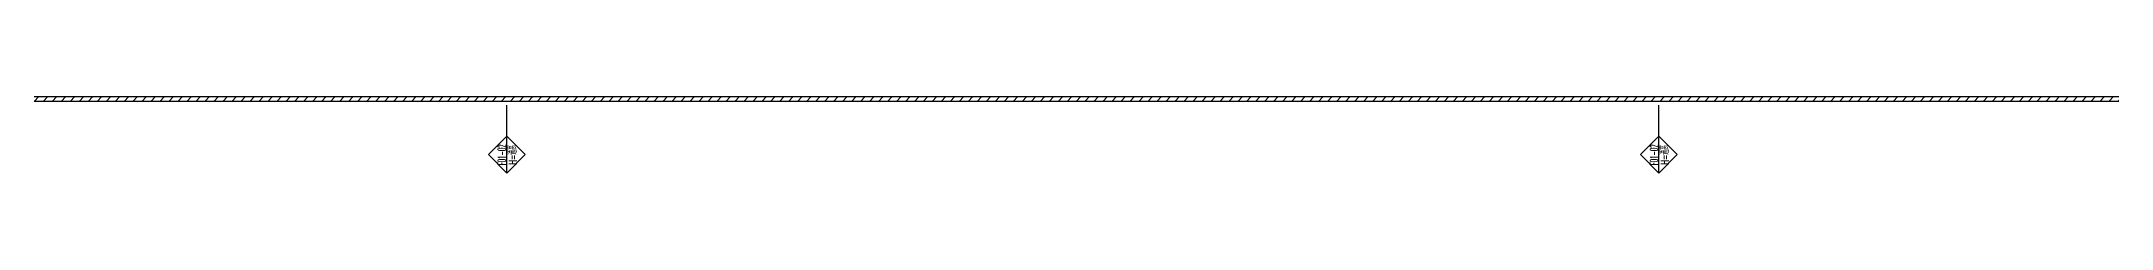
# Model space of a CAD drawing. Header units: millimetres. Extents: x 200 to 469217, y 140 to 158400.
# Drawn here: x 70780 to 122529, y 156106 to 158000 of the extents above; entities that cross this region are included whole.
import ezdxf
from ezdxf.enums import TextEntityAlignment as Align

# ---------------------------------------------------------------- set-up
doc = ezdxf.new("R2010")
doc.units = ezdxf.units.MM
doc.layers.add('0-A-标注', color=53, linetype='Continuous')
doc.layers.add('K-PART-WALL-INS', color=10, linetype='Continuous')
doc.styles.add('Romans', font='romans.shx', dxfattribs={"width": 0.8, "bigfont": 'gbhzfs.shx'})

# ---------------------------------------------------------------- blocks, each defined once
blk = doc.blocks.new('2AHC-3.1')
for points in [[(0, 458), (-458, 0), (0, -458), (458, 0), (0, 458)], [(-458, 0), (458, 0)], [(458, 0), (1236, 0)]]:
    blk.add_lwpolyline(points)
at = {"ltscale": 0.7, "style": 'Romans', "width": 0.6}
for tag, p in [('2AHC', (-7, 123)), ('H3.1', (-7, -121))]:
    blk.add_attdef(tag, text='', height=200, dxfattribs=at).set_placement(p, align=Align.MIDDLE)

msp = doc.modelspace()

# ---------------------------------------------------------------- hatches: boundary and pattern name
at = {"layer": 'K-PART-WALL-INS', "linetype": 'Continuous'}
h = msp.add_hatch(dxfattribs=at)
h.set_pattern_fill('ANSI31', color=256, scale=50, angle=180)
h.set_pattern_definition([(225, (28500, 305500), (112.2532, -112.2532), [])])
h.paths.add_polyline_path([(244834, 158000), (260, 158000), (260, 157900), (244834, 157900)])

# ---------------------------------------------------------------- linework, layer by layer
msp.add_lwpolyline([(244834, 158000), (260, 158000), (260, 157900), (244834, 157900)], close=True, dxfattribs=at)

# ---------------------------------------------------------------- block references
at = {"layer": '0-A-标注'}
ref = msp.add_blockref('2AHC-3.1', (82414, 156564), dxfattribs=dict(at, rotation=90))
ref.add_attrib('H3.1', 'H=通高', dxfattribs={"layer": '0', "ltscale": 0.7, "height": 200, "rotation": 90, "style": 'Romans', "width": 0.6}).set_placement((82535, 156558), align=Align.MIDDLE)
ref.add_attrib('2AHC', 'F01-02', dxfattribs={"layer": '0', "ltscale": 0.7, "height": 200, "rotation": 90, "style": 'Romans', "width": 0.4}).set_placement((82291, 156558), align=Align.MIDDLE)
ref = msp.add_blockref('2AHC-3.1', (111214, 156564), dxfattribs=dict(at, rotation=90))
ref.add_attrib('H3.1', 'H=通高', dxfattribs={"layer": '0', "ltscale": 0.7, "height": 200, "rotation": 90, "style": 'Romans', "width": 0.6}).set_placement((111335, 156558), align=Align.MIDDLE)
ref.add_attrib('2AHC', 'F01-02', dxfattribs={"layer": '0', "ltscale": 0.7, "height": 200, "rotation": 90, "style": 'Romans', "width": 0.4}).set_placement((111091, 156558), align=Align.MIDDLE)

doc.saveas('drawing.dxf')
